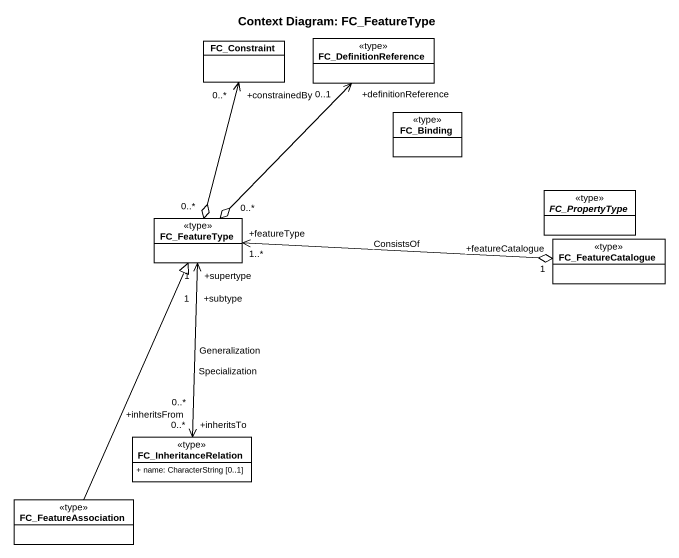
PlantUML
@startuml
title Context Diagram: FC_FeatureType
hide circle
hide empty members
skinparam classAttributeIconSize 0
class FC_Constraint
class FC_DefinitionReference <<type>>
class FC_Binding <<type>>
abstract class FC_PropertyType <<type>>
class FC_FeatureType <<type>>
class FC_FeatureCatalogue <<type>>
class FC_InheritanceRelation <<type>> {
  + name: CharacterString [0..1]
}
class FC_FeatureAssociation <<type>>
FC_FeatureType "0..*" o-up-> "+constrainedBy\n0..*" FC_Constraint
FC_FeatureType "0..*" o-up-> "+definitionReference\n0..1" FC_DefinitionReference
FC_FeatureType "+featureType\n1..*" <-right-o "+featureCatalogue\n1" FC_FeatureCatalogue : ConsistsOf
FC_InheritanceRelation "+inheritsTo\n0..*" <-up-> "+supertype\n1" FC_FeatureType : Generalization
FC_InheritanceRelation "+inheritsFrom\n0..*" <-up-> "+subtype\n1" FC_FeatureType : Specialization
FC_FeatureAssociation -up-|> FC_FeatureType
@enduml
